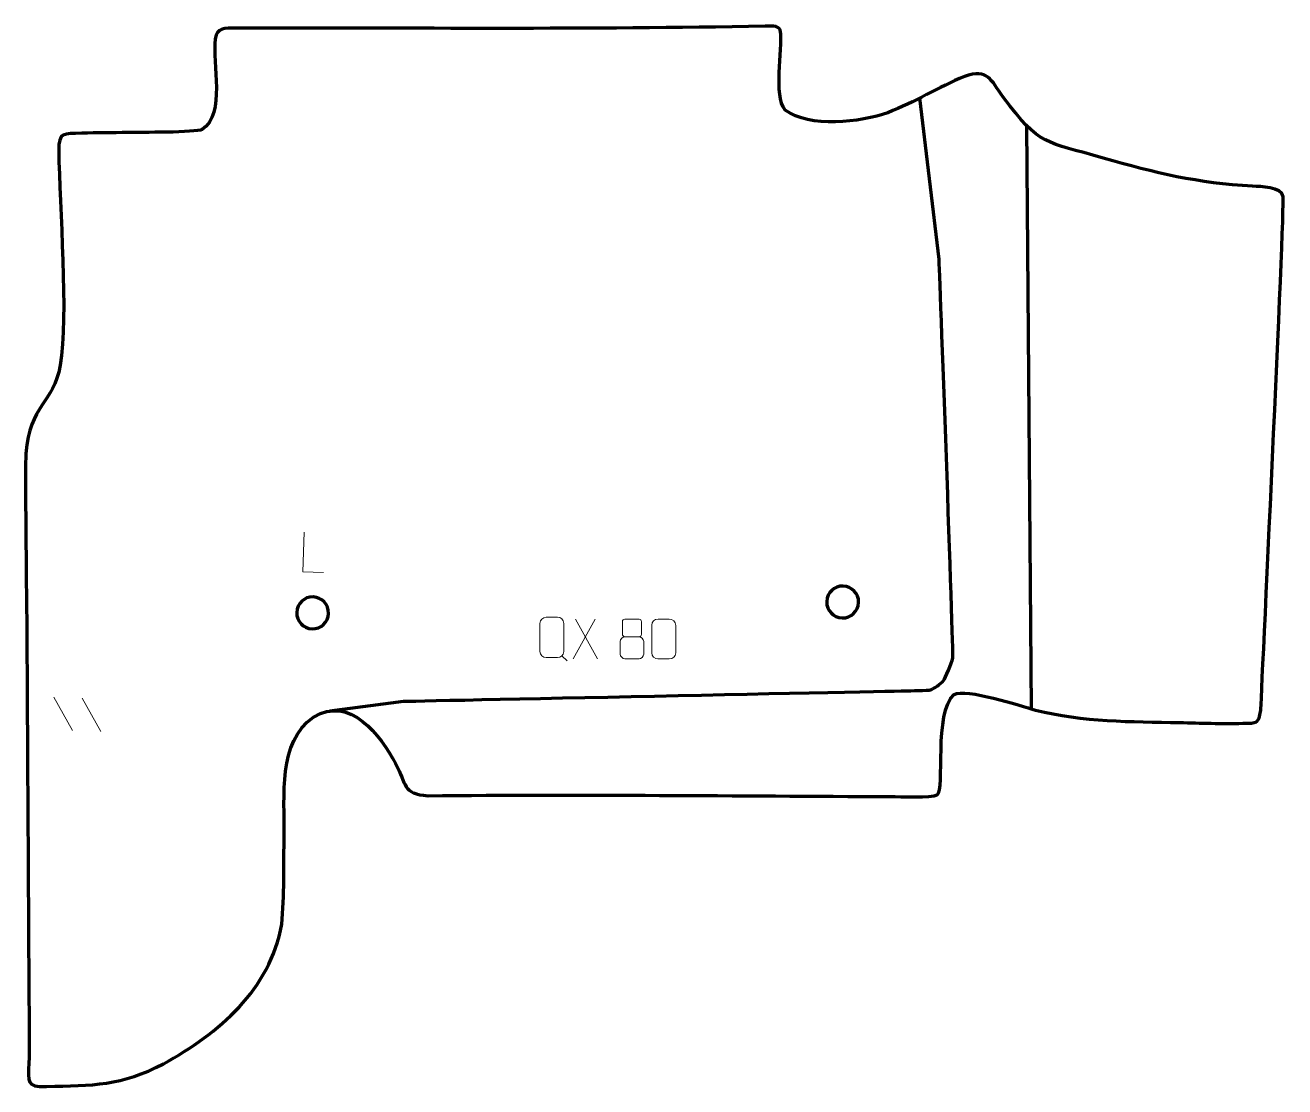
# Model space of a CAD drawing. Header units: millimetres. Extents: x -727 to 65, y 97 to 763.
import ezdxf

# ---------------------------------------------------------------- set-up
doc = ezdxf.new("R2010")
doc.units = ezdxf.units.MM
doc.header["$MEASUREMENT"] = 0
doc.layers.add('layer 2', color=7, linetype='Continuous')
doc.layers.add('layer 3', color=7, linetype='Continuous')

msp = doc.modelspace()

# ---------------------------------------------------------------- linework, layer by layer
at = {"layer": 'layer 2', "color": 142, "lineweight": 158}
msp.add_open_spline([(-535.3347, 332.647), (-535.3347, 332.647), (-489.1721, 338.7361), (-489.1721, 338.7361), (-489.1721, 338.7361), (-489.1721, 338.7361), (-173.5952, 345.3532), (-172.8018, 345.3269), (-172.8018, 345.3269), (-172.0084, 345.3006), (-159.157, 345.6689), (-157.9582, 345.894), (-157.9582, 345.894), (-156.7594, 346.119), (-150.9339, 350.1616), (-149.8235, 351.7131), (-149.8235, 351.7131), (-148.7131, 353.2647), (-144.5546, 362.9218), (-143.9293, 365.8131), (-143.9293, 365.8131), (-143.304, 368.7045), (-152.5723, 616.2679), (-152.5723, 616.2679), (-152.5723, 616.2679), (-152.5723, 616.2679), (-164.774, 717.6957), (-164.774, 717.6957)], degree=3, knots=[0, 0, 0, 0, 0.125, 0.125, 0.125, 0.125, 0.25, 0.25, 0.25, 0.25, 0.375, 0.375, 0.375, 0.375, 0.5, 0.5, 0.5, 0.5, 0.625, 0.625, 0.625, 0.625, 0.75, 0.75, 0.75, 0.75, 1, 1, 1, 1], dxfattribs=at)
msp.add_open_spline([(-97.677, 700.4951), (-97.677, 700.4951), (-94.7234, 334.0479), (-94.7234, 334.0479)], degree=3, dxfattribs=at)
at = {"layer": 'layer 2', "color": 142, "lineweight": 200}
for points in [[(-546.4972, 384.3035), (-552.017, 384.4864), (-556.3434, 389.1094), (-556.1605, 394.6292), (-556.1605, 394.6292), (-555.9776, 400.1489), (-551.3546, 404.4754), (-545.8348, 404.2925), (-545.8348, 404.2925), (-540.315, 404.1096), (-535.9886, 399.4865), (-536.1715, 393.9668), (-536.1715, 393.9668), (-536.3544, 388.447), (-540.9774, 384.1205), (-546.4972, 384.3035)], [(-213.5067, 391.138), (-219.0265, 391.321), (-223.3529, 395.944), (-223.17, 401.4638), (-223.17, 401.4638), (-222.9871, 406.9835), (-218.3641, 411.31), (-212.8443, 411.1271), (-212.8443, 411.1271), (-207.3245, 410.9442), (-202.998, 406.3211), (-203.181, 400.8014), (-203.181, 400.8014), (-203.3639, 395.2816), (-207.9869, 390.9551), (-213.5067, 391.138)]]:
    msp.add_open_spline(points, degree=3, knots=[0, 0, 0, 0, 0.2, 0.2, 0.2, 0.2, 0.4, 0.4, 0.4, 0.4, 0.6, 0.6, 0.6, 0.6, 1, 1, 1, 1], dxfattribs=at)
at = {"layer": 'layer 3', "color": 242, "lineweight": 158}
msp.add_open_spline([(49.5103, 333.0872), (48.1794, 324.5377), (47.374, 325.177), (38.1999, 324.9224), (38.1999, 324.9224), (24.988, 324.5558), (11.7098, 325.1138), (-1.4998, 325.416), (-1.4998, 325.416), (-32.1075, 325.9429), (-62.1415, 325.7327), (-92.0482, 333.2717), (-92.0482, 333.2717), (-101.3299, 335.8656), (-135.8702, 347.2808), (-143.111, 342.9372), (-143.111, 342.9372), (-156.2674, 331.6996), (-148.4077, 283.4581), (-153.8792, 279.9083), (-153.8792, 279.9083), (-156.85, 277.9809), (-177.8555, 278.8959), (-182.7383, 278.9478), (-182.7383, 278.9478), (-279.5327, 279.1569), (-376.7988, 280.4519), (-473.549, 279.3793), (-473.549, 279.3793), (-490.0436, 280.6195), (-487.0481, 286.6281), (-494.0564, 299.5793), (-494.0564, 299.5793), (-503.652, 317.3119), (-522.6429, 342.8419), (-545.5699, 328.8165), (-545.5699, 328.8165), (-568.355, 312.9597), (-563.5649, 278.7923), (-564.0578, 254.5747), (-564.0578, 254.5747), (-564.3874, 236.6326), (-563.8133, 216.2653), (-565.5604, 198.6232), (-565.5604, 198.6232), (-572.9401, 157.4573), (-604.9441, 130.3333), (-639.8449, 111.0054), (-639.8449, 111.0054), (-666.0044, 97.2567), (-684.8182, 97.29), (-713.467, 96.78), (-713.467, 96.78), (-726.4177, 96.5495), (-724.7488, 99.2613), (-724.4367, 111.5793), (-724.4367, 111.5793), (-724.0213, 127.9639), (-724.4033, 144.9596), (-724.4909, 161.401), (-724.4909, 161.401), (-724.8739, 229.3458), (-725.2577, 297.2906), (-725.6411, 365.2353), (-725.6411, 365.2353), (-725.8869, 408.1213), (-726.7617, 451.4601), (-726.4332, 494.2871), (-726.4332, 494.2871), (-723.7824, 525.3205), (-709.2846, 525.3781), (-704.7324, 549.819), (-704.7324, 549.819), (-699.4513, 580.6488), (-705.3257, 649.5161), (-705.6422, 684.5774), (-705.6422, 684.5774), (-705.7509, 696.6205), (-702.7567, 695.2272), (-691.262, 695.6014), (-691.262, 695.6014), (-681.5937, 695.916), (-671.922, 695.8655), (-662.2504, 696.0832), (-662.2504, 696.0832), (-654.8326, 696.2254), (-619.6165, 695.9138), (-615.5274, 697.948), (-615.5274, 697.948), (-600.799, 708.0004), (-609.3223, 739.3133), (-607.3461, 754.8449), (-607.3461, 754.8449), (-606.4143, 762.1672), (-601.1812, 761.6451), (-594.6273, 761.6562), (-594.6273, 761.6562), (-483.9145, 761.8441), (-372.4367, 760.6357), (-261.8618, 762.8642), (-261.8618, 762.8642), (-259.2624, 762.9166), (-253.5677, 763.4923), (-252.3759, 760.493), (-252.3759, 760.493), (-250.4217, 746.689), (-257.007, 719.6524), (-249.2688, 710.1897), (-249.2688, 710.1897), (-234.0357, 698.7795), (-201.8326, 702.3493), (-184.7366, 708.5294), (-184.7366, 708.5294), (-167.8371, 715.2636), (-152.9159, 724.4555), (-136.6364, 731.3451), (-136.6364, 731.3451), (-121.8073, 736.5288), (-120.2368, 729.2022), (-112.2812, 718.3008), (-112.2812, 718.3008), (-89.1831, 687.096), (-85.7813, 690.6463), (-49.4849, 680.0521), (-49.4849, 680.0521), (-16.7653, 670.5514), (10.0873, 664.2008), (44.3391, 662.3228), (44.3391, 662.3228), (49.2761, 662.0521), (62.5704, 662.1737), (63.5953, 655.7113), (63.5953, 655.7113), (64.6203, 649.2489), (49.5103, 333.0872), (49.5103, 333.0872)], degree=3, knots=[0, 0, 0, 0, 0.02857143, 0.02857143, 0.02857143, 0.02857143, 0.05714286, 0.05714286, 0.05714286, 0.05714286, 0.08571429, 0.08571429, 0.08571429, 0.08571429, 0.11428571, 0.11428571, 0.11428571, 0.11428571, 0.14285714, 0.14285714, 0.14285714, 0.14285714, 0.17142857, 0.17142857, 0.17142857, 0.17142857, 0.2, 0.2, 0.2, 0.2, 0.22857143, 0.22857143, 0.22857143, 0.22857143, 0.25714286, 0.25714286, 0.25714286, 0.25714286, 0.28571429, 0.28571429, 0.28571429, 0.28571429, 0.31428571, 0.31428571, 0.31428571, 0.31428571, 0.34285714, 0.34285714, 0.34285714, 0.34285714, 0.37142857, 0.37142857, 0.37142857, 0.37142857, 0.4, 0.4, 0.4, 0.4, 0.42857143, 0.42857143, 0.42857143, 0.42857143, 0.45714286, 0.45714286, 0.45714286, 0.45714286, 0.48571429, 0.48571429, 0.48571429, 0.48571429, 0.51428571, 0.51428571, 0.51428571, 0.51428571, 0.54285714, 0.54285714, 0.54285714, 0.54285714, 0.57142857, 0.57142857, 0.57142857, 0.57142857, 0.6, 0.6, 0.6, 0.6, 0.62857143, 0.62857143, 0.62857143, 0.62857143, 0.65714286, 0.65714286, 0.65714286, 0.65714286, 0.68571429, 0.68571429, 0.68571429, 0.68571429, 0.71428571, 0.71428571, 0.71428571, 0.71428571, 0.74285714, 0.74285714, 0.74285714, 0.74285714, 0.77142857, 0.77142857, 0.77142857, 0.77142857, 0.8, 0.8, 0.8, 0.8, 0.82857143, 0.82857143, 0.82857143, 0.82857143, 0.85714286, 0.85714286, 0.85714286, 0.85714286, 0.88571429, 0.88571429, 0.88571429, 0.88571429, 0.91428571, 0.91428571, 0.91428571, 0.91428571, 0.94285714, 0.94285714, 0.94285714, 0.94285714, 1, 1, 1, 1], dxfattribs=at)
at = {"layer": 'layer 3', "color": 250, "lineweight": 9}
for points, knots in [([(-539.4321, 419.6906), (-539.4321, 419.6906), (-552.3741, 420.1195), (-552.3741, 420.1195), (-552.3741, 420.1195), (-552.3741, 420.1195), (-551.5477, 445.0593), (-551.5477, 445.0593)], [0, 0, 0, 0, 0.33333333, 0.33333333, 0.33333333, 0.33333333, 1, 1, 1, 1]), ([(-399.451, 391.5686), (-397.0832, 391.5686), (-394.7152, 391.5686), (-392.3472, 391.5686), (-392.3472, 391.5686), (-390.3654, 391.6048), (-388.3381, 390.0863), (-388.311, 387.6047), (-388.311, 387.6047), (-388.3113, 381.7541), (-388.3113, 375.9032), (-388.311, 370.0518), (-388.311, 370.0518), (-388.4532, 367.6865), (-390.1607, 366.1802), (-392.3472, 366.1692), (-392.3472, 366.1692), (-394.7212, 366.1697), (-397.095, 366.1697), (-399.4685, 366.1692), (-399.4685, 366.1692), (-401.4284, 366.062), (-403.4362, 367.9805), (-403.4247, 370.0342), (-403.4247, 370.0342), (-403.4244, 375.9082), (-403.4244, 381.782), (-403.4247, 387.6554), (-403.4247, 387.6554), (-403.4204, 389.832), (-401.6422, 391.5823), (-399.451, 391.5686)], [0, 0, 0, 0, 0.11111111, 0.11111111, 0.11111111, 0.11111111, 0.22222222, 0.22222222, 0.22222222, 0.22222222, 0.33333333, 0.33333333, 0.33333333, 0.33333333, 0.44444444, 0.44444444, 0.44444444, 0.44444444, 0.55555556, 0.55555556, 0.55555556, 0.55555556, 0.66666667, 0.66666667, 0.66666667, 0.66666667, 0.77777778, 0.77777778, 0.77777778, 0.77777778, 1, 1, 1, 1]), ([(-351.5485, 388.8546), (-351.5485, 386.6416), (-351.5485, 382.9593), (-351.5485, 380.746), (-351.5485, 380.746), (-351.5335, 380.2386), (-350.7261, 379.3072), (-350.026, 379.3084), (-350.026, 379.3084), (-347.0561, 379.3086), (-344.0859, 379.2237), (-341.1155, 379.2234), (-341.1155, 379.2234), (-340.3184, 379.2276), (-339.5977, 380.0179), (-339.6003, 380.7386), (-339.6003, 380.7386), (-339.6006, 382.9546), (-339.6006, 386.6393), (-339.6003, 388.8546), (-339.6003, 388.8546), (-339.6188, 389.5654), (-340.2302, 390.3258), (-341.0641, 390.3184), (-341.0641, 390.3184), (-344.0812, 390.3181), (-347.0981, 390.3181), (-350.1147, 390.3184), (-350.1147, 390.3184), (-350.7411, 390.326), (-351.5652, 389.615), (-351.5485, 388.8546)], [0, 0, 0, 0, 0.11111111, 0.11111111, 0.11111111, 0.11111111, 0.22222222, 0.22222222, 0.22222222, 0.22222222, 0.33333333, 0.33333333, 0.33333333, 0.33333333, 0.44444444, 0.44444444, 0.44444444, 0.44444444, 0.55555556, 0.55555556, 0.55555556, 0.55555556, 0.66666667, 0.66666667, 0.66666667, 0.66666667, 0.77777778, 0.77777778, 0.77777778, 0.77777778, 1, 1, 1, 1]), ([(-329.1758, 390.343), (-326.8097, 390.343), (-324.4432, 390.343), (-322.0767, 390.343), (-322.0767, 390.343), (-320.0962, 390.3786), (-318.0702, 388.8843), (-318.0431, 386.4422), (-318.0431, 386.4422), (-318.0435, 380.6848), (-318.0435, 374.927), (-318.0431, 369.1688), (-318.0431, 369.1688), (-318.1852, 366.8412), (-319.8916, 365.3589), (-322.0767, 365.3481), (-322.0767, 365.3481), (-324.4491, 365.3485), (-326.8215, 365.3485), (-329.1935, 365.3481), (-329.1935, 365.3481), (-331.152, 365.2425), (-333.1584, 367.1304), (-333.147, 369.1514), (-333.147, 369.1514), (-333.1466, 374.932), (-333.1466, 380.7123), (-333.147, 386.4921), (-333.147, 386.4921), (-333.1427, 388.6341), (-331.3656, 390.3566), (-329.1758, 390.343)], [0, 0, 0, 0, 0.11111111, 0.11111111, 0.11111111, 0.11111111, 0.22222222, 0.22222222, 0.22222222, 0.22222222, 0.33333333, 0.33333333, 0.33333333, 0.33333333, 0.44444444, 0.44444444, 0.44444444, 0.44444444, 0.55555556, 0.55555556, 0.55555556, 0.55555556, 0.66666667, 0.66666667, 0.66666667, 0.66666667, 0.77777778, 0.77777778, 0.77777778, 0.77777778, 1, 1, 1, 1]), ([(-353.0073, 376.3364), (-353.0073, 373.1656), (-353.0073, 371.4635), (-353.0073, 368.2921), (-353.0073, 368.2921), (-353.0158, 367.0702), (-351.3179, 365.3775), (-350.0653, 365.369), (-350.0653, 365.369), (-347.0822, 365.3693), (-344.0989, 365.3693), (-341.1155, 365.369), (-341.1155, 365.369), (-339.7922, 365.3807), (-338.1718, 367.0023), (-338.1829, 368.3015), (-338.1829, 368.3015), (-338.1832, 371.4697), (-338.1832, 373.1685), (-338.1829, 376.3364), (-338.1829, 376.3364), (-338.2526, 377.7168), (-339.8304, 379.2954), (-341.1358, 379.2893), (-341.1358, 379.2893), (-344.1124, 379.289), (-347.089, 379.289), (-350.0653, 379.2893), (-350.0653, 379.2893), (-351.1448, 379.2957), (-352.9911, 377.7168), (-353.0073, 376.3364)], [0, 0, 0, 0, 0.11111111, 0.11111111, 0.11111111, 0.11111111, 0.22222222, 0.22222222, 0.22222222, 0.22222222, 0.33333333, 0.33333333, 0.33333333, 0.33333333, 0.44444444, 0.44444444, 0.44444444, 0.44444444, 0.55555556, 0.55555556, 0.55555556, 0.55555556, 0.66666667, 0.66666667, 0.66666667, 0.66666667, 0.77777778, 0.77777778, 0.77777778, 0.77777778, 1, 1, 1, 1])]:
    msp.add_open_spline(points, degree=3, knots=knots, dxfattribs=at)
for points in [[(-368.7248, 390.2916), (-368.7248, 390.2916), (-382.4654, 365.3958), (-382.4654, 365.3958)], [(-381.0108, 390.2916), (-381.0108, 390.2916), (-367.2702, 365.3381), (-367.2702, 365.3381)], [(-389.5209, 367.2672), (-389.5209, 367.2672), (-386.3107, 364.0603), (-386.3107, 364.0603)], [(-708.725, 341.2559), (-708.725, 341.2559), (-697.048, 320.3134), (-697.048, 320.3134)], [(-691.0049, 340.6687), (-691.0049, 340.6687), (-679.3278, 319.7262), (-679.3278, 319.7262)]]:
    msp.add_open_spline(points, degree=3, dxfattribs=at)

doc.saveas('drawing.dxf')
